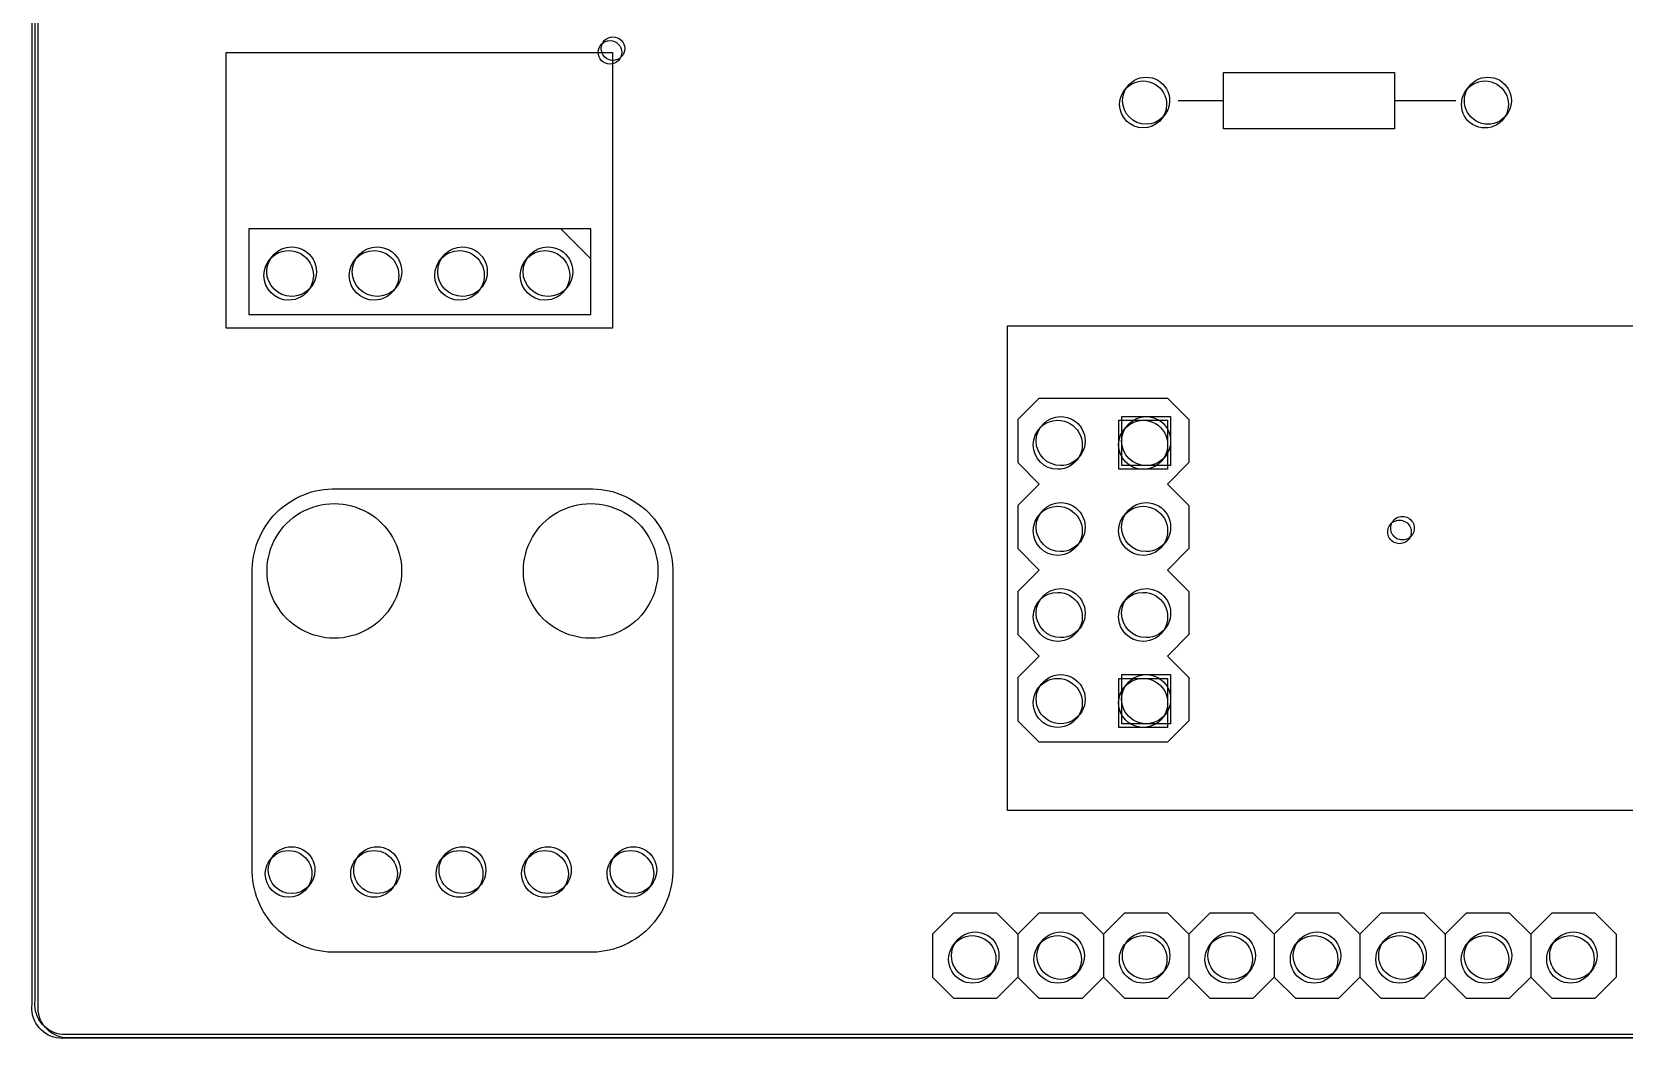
# Model space of a CAD drawing. Extents: x 0 to 288, y 0 to 151.
# Drawn here: x 0.2 to 134.4, y 0.1 to 85 of the extents above; entities that cross this region are included whole.
import ezdxf

# ---------------------------------------------------------------- set-up
doc = ezdxf.new("R2010")
doc.units = 0
doc.layers.add('Layer_1', color=7, linetype='CONTINUOUS')

msp = doc.modelspace()

# ---------------------------------------------------------------- linework, layer by layer
at = {"layer": 'Layer_1', "color": 7}
for points in [[(0.267312, 3.092566), (0.267312, 148.068403)], [(0.517231, 3.407864), (0.517231, 148.3837)], [(0.517231, 3.407864), (0.517231, 148.3837)], [(0.517231, 3.407864), (0.517231, 148.3837)], [(0.783231, 3.130544), (0.783231, 148.106381)], [(100.644119, 79.218478), (96.828124, 79.218478)], [(120.228096, 79.218478), (115.044102, 79.218478)], [(44.808181, 68.41849), (47.328178, 65.898493)], [(85.127736, 54.179469), (83.327738, 52.367979)], [(85.127736, 54.179469), (95.927724, 54.179469), (97.727722, 52.367979), (97.727722, 48.745013), (95.927724, 46.933525), (97.727722, 45.122047), (97.727722, 41.499121), (95.927724, 39.687623), (97.727722, 37.876124), (97.727722, 34.253129), (95.927724, 32.441631)], [(83.327738, 52.367979), (83.327738, 48.745013)], [(83.327738, 48.745013), (85.127736, 46.933525), (83.327738, 45.122047)], [(83.327738, 45.122047), (83.327738, 41.499121)], [(83.327738, 41.499121), (85.127736, 39.687623), (83.327738, 37.876124)], [(83.327738, 37.876124), (83.327738, 34.253129)], [(83.327738, 34.253129), (85.127736, 32.441631)], [(85.127736, 32.441631), (83.327738, 30.630134)], [(95.927724, 32.441631), (97.727722, 30.630134)], [(83.327738, 30.630134), (83.327738, 27.007238)], [(97.727722, 30.630134), (97.727722, 27.007238), (95.927724, 25.195739), (85.127736, 25.195739)], [(83.327738, 27.007238), (85.127736, 25.195739)], [(77.929147, 10.818545), (76.129146, 9.018537)], [(77.929147, 10.818545), (81.530141, 10.818545), (83.330135, 9.018537), (83.330135, 5.419541), (81.530141, 3.618534)], [(83.330135, 9.018537), (85.129136, 10.818545), (88.729131, 10.818545), (90.530131, 9.018537), (90.530131, 5.419541), (88.729131, 3.618534), (85.129136, 3.618534), (83.330135, 5.419541)], [(90.530131, 9.018537), (92.330125, 10.818545), (95.929127, 10.818545), (97.729121, 9.018537), (97.729121, 5.419541), (95.929127, 3.618534), (92.330125, 3.618534), (90.530131, 5.419541)], [(99.530121, 10.818545), (97.729121, 9.018537)], [(99.530121, 10.818545), (103.129116, 10.818545), (104.929114, 9.018537), (104.929114, 5.419541), (103.129116, 3.618534)], [(104.929114, 9.018537), (106.729112, 10.818545), (110.330107, 10.818545), (112.129105, 9.018537), (112.129105, 5.419541), (110.330107, 3.618534), (106.729112, 3.618534), (104.929114, 5.419541)], [(112.129105, 9.018537), (113.929103, 10.818545), (117.530099, 10.818545), (119.330097, 9.018537), (119.330097, 5.419541), (117.530099, 3.618534), (113.929103, 3.618534), (112.129105, 5.419541)], [(121.129095, 10.818545), (119.330097, 9.018537)], [(121.129095, 10.818545), (124.729091, 10.818545), (126.530089, 9.018537), (126.530089, 5.419541), (124.729091, 3.618534)], [(128.330087, 10.818545), (126.530089, 9.018537)], [(128.330087, 10.818545), (131.929083, 10.818545), (133.729091, 9.018537), (133.729091, 5.419541), (131.929083, 3.618534)], [(76.129146, 9.018537), (76.129146, 5.419541)], [(47.155379, 7.506859), (25.901003, 7.506859)], [(76.129146, 5.419541), (77.929147, 3.618534)], [(97.729121, 5.419541), (99.530121, 3.618534)], [(119.330097, 5.419541), (121.129095, 3.618534)], [(126.530089, 5.419541), (128.330087, 3.618534)], [(81.530141, 3.618534), (77.929147, 3.618534)], [(103.129116, 3.618534), (99.530121, 3.618534)], [(124.729091, 3.618534), (121.129095, 3.618534)], [(131.929083, 3.618534), (128.330087, 3.618534)], [(277.709999, 0.267569), (3.097308, 0.267569)], [(277.959918, 0.582867), (3.347228, 0.582867)], [(277.959918, 0.582867), (3.347228, 0.582867)], [(277.959918, 0.582867), (3.347228, 0.582867)], [(278.226918, 0.305547), (3.613228, 0.305547)]]:
    msp.add_lwpolyline(points, dxfattribs=at)
for points in [[(49.162556, 83.268377), (49.162556, 60.057902), (16.604293, 60.057902), (16.604293, 83.268377)], [(49.9461, 83.289856)], [(115.044102, 76.842481), (100.644119, 76.842481), (100.644119, 81.594476), (115.044102, 81.594476)], [(91.898208, 78.903181)], [(120.698176, 78.903181)], [(47.328178, 68.41849), (18.528211, 68.41849), (18.528211, 61.218498), (47.328178, 61.218498)], [(21.878288, 62.415199)], [(29.078278, 62.415199)], [(36.278271, 62.415199)], [(43.478263, 62.415199)], [(152.977159, 60.263055), (152.977159, 19.44), (82.455037, 19.44), (82.455037, 60.263055)], [(95.929804, 52.306291), (95.929804, 48.176105), (91.825808, 48.176105), (91.825808, 52.306291)], [(95.929804, 52.306291), (95.929804, 48.176105), (91.825808, 48.176105), (91.825808, 52.306291)], [(86.677814, 48.176105)], [(86.677814, 48.176105)], [(93.877806, 48.176105)], [(93.877806, 48.176105)], [(116.469635, 42.903191)], [(86.677814, 40.930123)], [(86.677814, 40.930123)], [(93.877806, 40.930123)], [(93.877806, 40.930123)], [(31.397486, 39.618823)], [(52.997461, 39.618823)], [(86.677814, 33.684233)], [(86.677814, 33.684233)], [(93.877806, 33.684233)], [(93.877806, 33.684233)], [(95.929804, 30.568435), (95.929804, 26.43825), (91.825808, 26.43825), (91.825808, 30.568435)], [(86.677814, 26.43824)], [(86.677814, 26.43824)], [(93.877806, 26.43824)], [(93.877806, 26.43824)], [(23.846945, 14.103552)], [(31.046937, 14.103552)], [(38.246929, 14.103552)], [(45.446922, 14.103552)], [(52.646915, 14.103552)], [(81.479219, 6.903242)], [(88.679215, 6.903242)], [(95.879204, 6.903242)], [(103.080196, 6.903242)], [(110.280188, 6.903242)], [(117.479179, 6.903242)], [(124.679171, 6.903242)], [(131.879163, 6.903242)]]:
    msp.add_lwpolyline(points, close=True, dxfattribs=at)
at = {"layer": 'Layer_1', "color": 1}
for points in [[(50.196019, 83.605153)], [(92.148128, 79.218478)], [(120.948095, 79.218478)], [(22.128208, 62.730497)], [(29.328198, 62.730497)], [(36.528191, 62.730497)], [(43.728183, 62.730497)], [(96.179723, 52.621588), (96.179723, 48.491403), (92.075728, 48.491403), (92.075728, 52.621588)], [(96.179723, 52.621588), (96.179723, 48.491403), (92.075728, 48.491403), (92.075728, 52.621588)], [(86.927734, 48.491403)], [(86.927734, 48.491403)], [(94.127726, 48.491403)], [(94.127726, 48.491403)], [(116.719554, 43.218489)], [(86.927734, 41.245421)], [(86.927734, 41.245421)], [(94.127726, 41.245421)], [(94.127726, 41.245421)], [(86.927734, 33.99953)], [(86.927734, 33.99953)], [(94.127726, 33.99953)], [(94.127726, 33.99953)], [(96.179723, 30.883733), (96.179723, 26.753548), (92.075728, 26.753548), (92.075728, 30.883733)], [(86.927734, 26.753537)], [(86.927734, 26.753537)], [(94.127726, 26.753537)], [(94.127726, 26.753537)], [(24.096865, 14.418849)], [(31.296857, 14.418849)], [(38.496848, 14.418849)], [(45.696841, 14.418849)], [(52.896834, 14.418849)], [(81.729139, 7.218539)], [(88.929135, 7.218539)], [(96.129123, 7.218539)], [(103.330115, 7.218539)], [(110.530107, 7.218539)], [(117.729099, 7.218539)], [(124.929091, 7.218539)], [(132.129083, 7.218539)]]:
    msp.add_lwpolyline(points, close=True, dxfattribs=at)
for points in [[(48.211773, 83.605153), (48.211773, 84.153088), (48.655962, 84.597276), (49.203896, 84.597276)], [(49.203896, 84.597276), (49.751831, 84.597276), (50.196019, 84.153088), (50.196019, 83.605153)], [(49.203896, 82.613031), (48.655962, 82.613031), (48.211773, 83.057219), (48.211773, 83.605153)], [(50.196019, 83.605153), (50.196019, 83.057219), (49.751831, 82.613031), (49.203896, 82.613031)], [(92.148128, 79.218478), (92.148128, 79.925863), (92.525513, 80.579514), (93.138127, 80.933207)], [(93.138127, 80.933207), (93.75074, 81.286899), (94.505511, 81.286899), (95.118125, 80.933207)], [(95.118125, 80.933207), (95.730738, 80.579514), (96.108123, 79.925863), (96.108123, 79.218478)], [(120.948095, 79.218478), (120.948095, 79.925863), (121.325481, 80.579514), (121.938094, 80.933207)], [(121.938094, 80.933207), (122.550708, 81.286899), (123.305479, 81.286899), (123.918092, 80.933207)], [(123.918092, 80.933207), (124.530706, 80.579514), (124.908091, 79.925863), (124.908091, 79.218478)], [(94.128126, 77.238481), (93.034603, 77.238481), (92.148128, 78.124956), (92.148128, 79.218478)], [(96.108123, 79.218478), (96.108123, 78.124956), (95.221648, 77.238481), (94.128126, 77.238481)], [(121.938094, 77.50375), (121.325481, 77.857442), (120.948095, 78.511093), (120.948095, 79.218478)], [(124.908091, 79.218478), (124.908091, 78.511093), (124.530706, 77.857442), (123.918092, 77.50375)], [(123.918092, 77.50375), (123.305479, 77.150057), (122.550708, 77.150057), (121.938094, 77.50375)], [(20.04021, 64.818495), (20.04021, 65.971664), (20.975039, 66.906492), (22.128208, 66.906492)], [(22.128208, 66.906492), (22.874178, 66.906492), (23.563482, 66.508522), (23.936467, 65.862493)], [(23.936467, 65.862493), (24.309452, 65.216465), (24.309452, 64.420524), (23.936467, 63.774496)], [(27.2402, 64.818495), (27.2402, 65.971664), (28.175028, 66.906492), (29.328198, 66.906492)], [(29.328198, 66.906492), (30.074168, 66.906492), (30.763472, 66.508522), (31.136457, 65.862493)], [(31.136457, 65.862493), (31.509442, 65.216465), (31.509442, 64.420524), (31.136457, 63.774496)], [(34.440193, 64.818495), (34.440193, 65.971664), (35.375021, 66.906492), (36.528191, 66.906492)], [(36.528191, 66.906492), (37.27416, 66.906492), (37.963465, 66.508522), (38.33645, 65.862493)], [(38.33645, 65.862493), (38.709435, 65.216465), (38.709435, 64.420524), (38.33645, 63.774496)], [(41.640185, 64.818495), (41.640185, 65.971664), (42.575013, 66.906492), (43.728183, 66.906492)], [(43.728183, 66.906492), (44.474152, 66.906492), (45.163457, 66.508522), (45.536442, 65.862493)], [(45.536442, 65.862493), (45.909427, 65.216465), (45.909427, 64.420524), (45.536442, 63.774496)], [(22.128208, 62.730497), (20.975039, 62.730497), (20.04021, 63.665325), (20.04021, 64.818495)], [(29.328198, 62.730497), (28.175029, 62.730497), (27.2402, 63.665325), (27.2402, 64.818495)], [(36.528191, 62.730497), (35.375021, 62.730497), (34.440193, 63.665325), (34.440193, 64.818495)], [(43.728183, 62.730497), (42.575013, 62.730497), (41.640185, 63.665325), (41.640185, 64.818495)], [(23.936467, 63.774496), (23.563482, 63.128467), (22.874178, 62.730497), (22.128208, 62.730497)], [(31.136457, 63.774496), (30.763472, 63.128467), (30.074168, 62.730497), (29.328198, 62.730497)], [(38.33645, 63.774496), (37.963465, 63.128467), (37.27416, 62.730497), (36.528191, 62.730497)], [(45.536442, 63.774496), (45.163457, 63.128467), (44.474152, 62.730497), (43.728183, 62.730497)], [(84.862636, 50.5565), (84.862636, 51.697022), (85.787212, 52.621598), (86.927734, 52.621598)], [(84.862636, 50.5565), (84.862636, 51.697022), (85.787212, 52.621598), (86.927734, 52.621598)], [(86.927734, 52.621598), (87.665522, 52.621598), (88.347267, 52.227993), (88.716161, 51.589049)], [(86.927734, 52.621598), (87.665522, 52.621598), (88.347267, 52.227993), (88.716161, 51.589049)], [(92.062628, 50.5565), (92.062628, 51.697022), (92.987204, 52.621598), (94.127726, 52.621598)], [(92.062628, 50.5565), (92.062628, 51.697022), (92.987204, 52.621598), (94.127726, 52.621598)], [(94.127726, 52.621598), (94.865514, 52.621598), (95.547259, 52.227993), (95.916153, 51.589049)], [(94.127726, 52.621598), (94.865514, 52.621598), (95.547259, 52.227993), (95.916153, 51.589049)], [(88.716161, 51.589049), (89.085055, 50.950106), (89.085055, 50.162895), (88.716161, 49.523952)], [(88.716161, 51.589049), (89.085055, 50.950106), (89.085055, 50.162895), (88.716161, 49.523952)], [(95.916153, 51.589049), (96.285047, 50.950106), (96.285047, 50.162895), (95.916153, 49.523952)], [(95.916153, 51.589049), (96.285047, 50.950106), (96.285047, 50.162895), (95.916153, 49.523952)], [(86.927734, 48.491403), (85.787212, 48.491403), (84.862636, 49.415979), (84.862636, 50.5565)], [(86.927734, 48.491403), (85.787212, 48.491403), (84.862636, 49.415979), (84.862636, 50.5565)], [(94.127726, 48.491403), (92.987204, 48.491403), (92.062628, 49.415979), (92.062628, 50.5565)], [(94.127726, 48.491403), (92.987204, 48.491403), (92.062628, 49.415979), (92.062628, 50.5565)], [(88.716161, 49.523952), (88.347267, 48.885008), (87.665522, 48.491403), (86.927734, 48.491403)], [(88.716161, 49.523952), (88.347267, 48.885008), (87.665522, 48.491403), (86.927734, 48.491403)], [(95.916153, 49.523952), (95.547259, 48.885008), (94.865514, 48.491403), (94.127726, 48.491403)], [(95.916153, 49.523952), (95.547259, 48.885008), (94.865514, 48.491403), (94.127726, 48.491403)], [(84.862636, 43.310519), (84.862636, 44.451041), (85.787212, 45.375616), (86.927734, 45.375616)], [(84.862636, 43.310519), (84.862636, 44.451041), (85.787212, 45.375616), (86.927734, 45.375616)], [(86.927734, 45.375616), (87.665522, 45.375616), (88.347267, 44.982011), (88.716161, 44.343068)], [(86.927734, 45.375616), (87.665522, 45.375616), (88.347267, 44.982011), (88.716161, 44.343068)], [(88.716161, 44.343068), (89.085055, 43.704124), (89.085055, 42.916913), (88.716161, 42.27797)], [(88.716161, 44.343068), (89.085055, 43.704124), (89.085055, 42.916913), (88.716161, 42.27797)], [(92.062628, 43.310519), (92.062628, 44.451041), (92.987204, 45.375616), (94.127726, 45.375616)], [(92.062628, 43.310519), (92.062628, 44.451041), (92.987204, 45.375616), (94.127726, 45.375616)], [(94.127726, 45.375616), (94.865514, 45.375616), (95.547259, 44.982011), (95.916153, 44.343068)], [(94.127726, 45.375616), (94.865514, 45.375616), (95.547259, 44.982011), (95.916153, 44.343068)], [(95.916153, 44.343068), (96.285047, 43.704124), (96.285047, 42.916913), (95.916153, 42.27797)], [(95.916153, 44.343068), (96.285047, 43.704124), (96.285047, 42.916913), (95.916153, 42.27797)], [(86.927734, 41.245421), (85.787212, 41.245421), (84.862636, 42.169997), (84.862636, 43.310519)], [(86.927734, 41.245421), (85.787212, 41.245421), (84.862636, 42.169997), (84.862636, 43.310519)], [(94.127726, 41.245421), (92.987204, 41.245421), (92.062628, 42.169997), (92.062628, 43.310519)], [(94.127726, 41.245421), (92.987204, 41.245421), (92.062628, 42.169997), (92.062628, 43.310519)], [(114.735308, 43.218489), (114.735308, 43.57294), (114.924406, 43.900467), (115.23137, 44.077693)], [(115.23137, 42.359285), (114.924406, 42.536511), (114.735308, 42.864038), (114.735308, 43.218489)], [(115.23137, 44.077693), (115.538334, 44.254918), (115.916529, 44.254918), (116.223493, 44.077693)], [(116.223493, 44.077693), (116.530457, 43.900467), (116.719554, 43.57294), (116.719554, 43.218489)], [(116.719554, 43.218489), (116.719554, 42.864038), (116.530457, 42.536511), (116.223493, 42.359285)], [(88.716161, 42.27797), (88.347267, 41.639026), (87.665522, 41.245421), (86.927734, 41.245421)], [(88.716161, 42.27797), (88.347267, 41.639026), (87.665522, 41.245421), (86.927734, 41.245421)], [(95.916153, 42.27797), (95.547259, 41.639026), (94.865514, 41.245421), (94.127726, 41.245421)], [(95.916153, 42.27797), (95.547259, 41.639026), (94.865514, 41.245421), (94.127726, 41.245421)], [(116.223493, 42.359285), (115.916529, 42.18206), (115.538334, 42.18206), (115.23137, 42.359285)], [(84.862636, 36.064628), (84.862636, 37.20515), (85.787212, 38.129726), (86.927734, 38.129726)], [(84.862636, 36.064628), (84.862636, 37.20515), (85.787212, 38.129726), (86.927734, 38.129726)], [(86.927734, 38.129726), (87.665522, 38.129726), (88.347267, 37.73612), (88.716161, 37.097177)], [(86.927734, 38.129726), (87.665522, 38.129726), (88.347267, 37.73612), (88.716161, 37.097177)], [(92.062628, 36.064628), (92.062628, 37.20515), (92.987204, 38.129726), (94.127726, 38.129726)], [(92.062628, 36.064628), (92.062628, 37.20515), (92.987204, 38.129726), (94.127726, 38.129726)], [(94.127726, 38.129726), (94.865514, 38.129726), (95.547259, 37.73612), (95.916153, 37.097177)], [(94.127726, 38.129726), (94.865514, 38.129726), (95.547259, 37.73612), (95.916153, 37.097177)], [(88.716161, 37.097177), (89.085055, 36.458233), (89.085055, 35.671023), (88.716161, 35.032079)], [(88.716161, 37.097177), (89.085055, 36.458233), (89.085055, 35.671023), (88.716161, 35.032079)], [(95.916153, 37.097177), (96.285047, 36.458233), (96.285047, 35.671023), (95.916153, 35.032079)], [(95.916153, 37.097177), (96.285047, 36.458233), (96.285047, 35.671023), (95.916153, 35.032079)], [(86.927734, 33.99953), (85.787212, 33.99953), (84.862636, 34.924106), (84.862636, 36.064628)], [(86.927734, 33.99953), (85.787212, 33.99953), (84.862636, 34.924106), (84.862636, 36.064628)], [(88.716161, 35.032079), (88.347267, 34.393136), (87.665522, 33.99953), (86.927734, 33.99953)], [(88.716161, 35.032079), (88.347267, 34.393136), (87.665522, 33.99953), (86.927734, 33.99953)], [(94.127726, 33.99953), (92.987204, 33.99953), (92.062628, 34.924106), (92.062628, 36.064628)], [(94.127726, 33.99953), (92.987204, 33.99953), (92.062628, 34.924106), (92.062628, 36.064628)], [(95.916153, 35.032079), (95.547259, 34.393136), (94.865514, 33.99953), (94.127726, 33.99953)], [(95.916153, 35.032079), (95.547259, 34.393136), (94.865514, 33.99953), (94.127726, 33.99953)], [(85.139307, 29.851184), (85.508201, 30.490127), (86.189946, 30.883733), (86.927734, 30.883733)], [(85.139307, 29.851184), (85.508201, 30.490127), (86.189946, 30.883733), (86.927734, 30.883733)], [(86.927734, 30.883733), (87.665522, 30.883733), (88.347267, 30.490127), (88.716161, 29.851184)], [(86.927734, 30.883733), (87.665522, 30.883733), (88.347267, 30.490127), (88.716161, 29.851184)], [(92.339299, 29.851184), (92.708193, 30.490127), (93.389937, 30.883733), (94.127726, 30.883733)], [(92.339299, 29.851184), (92.708193, 30.490127), (93.389937, 30.883733), (94.127726, 30.883733)], [(94.127726, 30.883733), (94.865514, 30.883733), (95.547259, 30.490127), (95.916153, 29.851184)], [(94.127726, 30.883733), (94.865514, 30.883733), (95.547259, 30.490127), (95.916153, 29.851184)], [(85.139307, 27.786086), (84.770413, 28.42503), (84.770413, 29.212241), (85.139307, 29.851184)], [(85.139307, 27.786086), (84.770413, 28.42503), (84.770413, 29.212241), (85.139307, 29.851184)], [(88.716161, 29.851184), (89.085055, 29.212241), (89.085055, 28.42503), (88.716161, 27.786086)], [(88.716161, 29.851184), (89.085055, 29.212241), (89.085055, 28.42503), (88.716161, 27.786086)], [(92.339299, 27.786086), (91.970405, 28.42503), (91.970405, 29.212241), (92.339299, 29.851184)], [(92.339299, 27.786086), (91.970405, 28.42503), (91.970405, 29.212241), (92.339299, 29.851184)], [(95.916153, 29.851184), (96.285047, 29.212241), (96.285047, 28.42503), (95.916153, 27.786086)], [(95.916153, 29.851184), (96.285047, 29.212241), (96.285047, 28.42503), (95.916153, 27.786086)], [(86.927734, 26.753537), (86.189946, 26.753537), (85.508201, 27.147143), (85.139307, 27.786086)], [(86.927734, 26.753537), (86.189946, 26.753537), (85.508201, 27.147143), (85.139307, 27.786086)], [(88.716161, 27.786086), (88.347267, 27.147143), (87.665522, 26.753537), (86.927734, 26.753537)], [(88.716161, 27.786086), (88.347267, 27.147143), (87.665522, 26.753537), (86.927734, 26.753537)], [(94.127726, 26.753537), (93.389937, 26.753537), (92.708193, 27.147143), (92.339299, 27.786086)], [(94.127726, 26.753537), (93.389937, 26.753537), (92.708193, 27.147143), (92.339299, 27.786086)], [(95.916153, 27.786086), (95.547259, 27.147143), (94.865514, 26.753537), (94.127726, 26.753537)], [(95.916153, 27.786086), (95.547259, 27.147143), (94.865514, 26.753537), (94.127726, 26.753537)], [(20.159549, 14.418849), (20.159549, 15.122183), (20.534773, 15.77209), (21.143878, 16.123757)], [(21.143878, 16.123757), (21.752983, 16.475424), (22.503431, 16.475424), (23.112536, 16.123757)], [(23.112536, 16.123757), (23.721641, 15.77209), (24.096865, 15.122183), (24.096865, 14.418849)], [(27.359541, 14.418849), (27.359541, 15.122183), (27.734765, 15.77209), (28.34387, 16.123757)], [(28.34387, 16.123757), (28.952975, 16.475424), (29.703423, 16.475424), (30.312528, 16.123757)], [(30.312528, 16.123757), (30.921633, 15.77209), (31.296857, 15.122183), (31.296857, 14.418849)], [(34.559533, 14.418849), (34.559533, 15.122183), (34.934757, 15.77209), (35.543862, 16.123757)], [(35.543862, 16.123757), (36.152967, 16.475424), (36.903415, 16.475424), (37.51252, 16.123757)], [(37.51252, 16.123757), (38.121624, 15.77209), (38.496848, 15.122183), (38.496848, 14.418849)], [(41.759526, 14.418849), (41.759526, 15.122183), (42.13475, 15.77209), (42.743855, 16.123757)], [(42.743855, 16.123757), (43.35296, 16.475424), (44.103408, 16.475424), (44.712512, 16.123757)], [(44.712512, 16.123757), (45.321617, 15.77209), (45.696841, 15.122183), (45.696841, 14.418849)], [(48.959519, 14.418849), (48.959519, 15.122183), (49.334743, 15.77209), (49.943848, 16.123757)], [(49.943848, 16.123757), (50.552952, 16.475424), (51.3034, 16.475424), (51.912505, 16.123757)], [(51.912505, 16.123757), (52.52161, 15.77209), (52.896834, 15.122183), (52.896834, 14.418849)], [(22.128207, 12.450192), (21.040947, 12.450192), (20.159549, 13.33159), (20.159549, 14.418849)], [(24.096865, 14.418849), (24.096865, 13.33159), (23.215466, 12.450192), (22.128207, 12.450192)], [(28.34387, 12.713942), (27.734765, 13.065609), (27.359541, 13.715516), (27.359541, 14.418849)], [(31.296857, 14.418849), (31.296857, 13.715516), (30.921633, 13.065609), (30.312528, 12.713942)], [(35.543862, 12.713942), (34.934757, 13.065609), (34.559533, 13.715516), (34.559533, 14.418849)], [(38.496848, 14.418849), (38.496848, 13.715516), (38.121624, 13.065609), (37.51252, 12.713942)], [(42.743855, 12.713942), (42.13475, 13.065609), (41.759526, 13.715516), (41.759526, 14.418849)], [(45.696841, 14.418849), (45.696841, 13.715516), (45.321617, 13.065609), (44.712512, 12.713942)], [(50.928176, 12.450192), (49.840917, 12.450192), (48.959519, 13.33159), (48.959519, 14.418849)], [(52.896834, 14.418849), (52.896834, 13.33159), (52.015436, 12.450192), (50.928176, 12.450192)], [(30.312528, 12.713942), (29.703423, 12.362275), (28.952975, 12.362275), (28.34387, 12.713942)], [(37.51252, 12.713942), (36.903415, 12.362275), (36.152967, 12.362275), (35.543862, 12.713942)], [(44.712512, 12.713942), (44.103408, 12.362275), (43.35296, 12.362275), (42.743855, 12.713942)], [(77.729143, 7.218539), (77.729143, 7.93307), (78.110341, 8.593323), (78.729142, 8.950588)], [(78.729142, 8.950588), (79.347944, 9.307854), (80.110338, 9.307854), (80.72914, 8.950588)], [(80.72914, 8.950588), (81.347941, 8.593323), (81.729139, 7.93307), (81.729139, 7.218539)], [(84.929139, 7.218539), (84.929139, 7.93307), (85.310337, 8.593323), (85.929138, 8.950588)], [(85.929138, 8.950588), (86.547939, 9.307854), (87.310334, 9.307854), (87.929136, 8.950588)], [(87.929136, 8.950588), (88.547937, 8.593323), (88.929135, 7.93307), (88.929135, 7.218539)], [(92.129128, 7.218539), (92.129128, 7.93307), (92.510325, 8.593323), (93.129127, 8.950588)], [(93.129127, 8.950588), (93.747928, 9.307854), (94.510323, 9.307854), (95.129125, 8.950588)], [(95.129125, 8.950588), (95.747926, 8.593323), (96.129123, 7.93307), (96.129123, 7.218539)], [(99.33012, 7.218539), (99.33012, 7.93307), (99.711317, 8.593323), (100.330119, 8.950588)], [(100.330119, 8.950588), (100.94892, 9.307854), (101.711315, 9.307854), (102.330116, 8.950588)], [(102.330116, 8.950588), (102.948918, 8.593323), (103.330115, 7.93307), (103.330115, 7.218539)], [(106.530112, 7.218539), (106.530112, 7.93307), (106.911309, 8.593323), (107.530111, 8.950588)], [(107.530111, 8.950588), (108.148912, 9.307854), (108.911307, 9.307854), (109.530108, 8.950588)], [(109.530108, 8.950588), (110.14891, 8.593323), (110.530107, 7.93307), (110.530107, 7.218539)], [(113.729104, 7.218539), (113.729104, 7.93307), (114.110301, 8.593323), (114.729102, 8.950588)], [(114.729102, 8.950588), (115.347904, 9.307854), (116.110299, 9.307854), (116.7291, 8.950588)], [(116.7291, 8.950588), (117.347902, 8.593323), (117.729099, 7.93307), (117.729099, 7.218539)], [(120.929096, 7.218539), (120.929096, 7.93307), (121.310293, 8.593323), (121.929094, 8.950588)], [(121.929094, 8.950588), (122.547896, 9.307854), (123.310291, 9.307854), (123.929092, 8.950588)], [(123.929092, 8.950588), (124.547894, 8.593323), (124.929091, 7.93307), (124.929091, 7.218539)], [(128.129087, 7.218539), (128.129087, 7.93307), (128.510285, 8.593323), (129.129086, 8.950588)], [(129.129086, 8.950588), (129.747888, 9.307854), (130.510283, 9.307854), (131.129084, 8.950588)], [(131.129084, 8.950588), (131.747885, 8.593323), (132.129083, 7.93307), (132.129083, 7.218539)], [(78.729142, 5.486491), (78.110341, 5.843756), (77.729143, 6.504009), (77.729143, 7.218539)], [(81.729139, 7.218539), (81.729139, 6.504009), (81.347941, 5.843756), (80.72914, 5.486491)], [(85.929138, 5.486491), (85.310337, 5.843756), (84.929139, 6.504009), (84.929139, 7.218539)], [(88.929135, 7.218539), (88.929135, 6.504009), (88.547937, 5.843756), (87.929136, 5.486491)], [(93.129127, 5.486491), (92.510325, 5.843756), (92.129128, 6.504009), (92.129128, 7.218539)], [(96.129123, 7.218539), (96.129123, 6.504009), (95.747926, 5.843756), (95.129125, 5.486491)], [(100.330119, 5.486491), (99.711317, 5.843756), (99.33012, 6.504009), (99.33012, 7.218539)], [(103.330115, 7.218539), (103.330115, 6.504009), (102.948918, 5.843756), (102.330116, 5.486491)], [(107.530111, 5.486491), (106.911309, 5.843756), (106.530112, 6.504009), (106.530112, 7.218539)], [(110.530107, 7.218539), (110.530107, 6.504009), (110.14891, 5.843756), (109.530108, 5.486491)], [(114.729102, 5.486491), (114.110301, 5.843756), (113.729104, 6.504009), (113.729104, 7.218539)], [(117.729099, 7.218539), (117.729099, 6.504009), (117.347902, 5.843756), (116.7291, 5.486491)], [(121.929094, 5.486491), (121.310293, 5.843756), (120.929096, 6.504009), (120.929096, 7.218539)], [(124.929091, 7.218539), (124.929091, 6.504009), (124.547894, 5.843756), (123.929092, 5.486491)], [(129.129086, 5.486491), (128.510285, 5.843756), (128.129087, 6.504009), (128.129087, 7.218539)], [(132.129083, 7.218539), (132.129083, 6.504009), (131.747885, 5.843756), (131.129084, 5.486491)], [(80.72914, 5.486491), (80.110338, 5.129225), (79.347944, 5.129225), (78.729142, 5.486491)], [(87.929136, 5.486491), (87.310334, 5.129225), (86.547939, 5.129225), (85.929138, 5.486491)], [(95.129125, 5.486491), (94.510323, 5.129225), (93.747928, 5.129225), (93.129127, 5.486491)], [(102.330116, 5.486491), (101.711315, 5.129225), (100.94892, 5.129225), (100.330119, 5.486491)], [(109.530108, 5.486491), (108.911307, 5.129225), (108.148912, 5.129225), (107.530111, 5.486491)], [(116.7291, 5.486491), (116.110299, 5.129225), (115.347904, 5.129225), (114.729102, 5.486491)], [(123.929092, 5.486491), (123.310291, 5.129225), (122.547896, 5.129225), (121.929094, 5.486491)], [(131.129084, 5.486491), (130.510283, 5.129225), (129.747888, 5.129225), (129.129086, 5.486491)]]:
    msp.add_open_spline(points, degree=3, dxfattribs=at)
at = {"layer": 'Layer_1', "color": 7}
for points in [[(47.961854, 83.289856), (47.961854, 83.83779), (48.406042, 84.281979), (48.953977, 84.281979)], [(48.953977, 82.297733), (48.406042, 82.297733), (47.961854, 82.741921), (47.961854, 83.289856)], [(48.953977, 84.281979), (49.501911, 84.281979), (49.9461, 83.83779), (49.9461, 83.289856)], [(49.9461, 83.289856), (49.9461, 82.741921), (49.501911, 82.297733), (48.953977, 82.297733)], [(91.898208, 78.903181), (91.898208, 79.610566), (92.275594, 80.264216), (92.888207, 80.617909)], [(92.888207, 80.617909), (93.500821, 80.971602), (94.255592, 80.971602), (94.868205, 80.617909)], [(94.868205, 80.617909), (95.480818, 80.264216), (95.858204, 79.610566), (95.858204, 78.903181)], [(120.698176, 78.903181), (120.698176, 79.610566), (121.075561, 80.264216), (121.688175, 80.617909)], [(121.688175, 80.617909), (122.300788, 80.971602), (123.055559, 80.971602), (123.668172, 80.617909)], [(123.668172, 80.617909), (124.280786, 80.264216), (124.658171, 79.610566), (124.658171, 78.903181)], [(93.878206, 76.923183), (92.784684, 76.923183), (91.898208, 77.809658), (91.898208, 78.903181)], [(95.858204, 78.903181), (95.858204, 77.809658), (94.971729, 76.923183), (93.878206, 76.923183)], [(121.688175, 77.188452), (121.075561, 77.542145), (120.698176, 78.195796), (120.698176, 78.903181)], [(124.658171, 78.903181), (124.658171, 78.195796), (124.280786, 77.542145), (123.668172, 77.188452)], [(123.668172, 77.188452), (123.055559, 76.83476), (122.300788, 76.83476), (121.688175, 77.188452)], [(19.790291, 64.503197), (19.790291, 65.656366), (20.725119, 66.591195), (21.878288, 66.591195)], [(21.878288, 66.591195), (22.624258, 66.591195), (23.313562, 66.193225), (23.686547, 65.547196)], [(26.99028, 64.503197), (26.99028, 65.656366), (27.925109, 66.591195), (29.078278, 66.591195)], [(29.078278, 66.591195), (29.824248, 66.591195), (30.513552, 66.193225), (30.886537, 65.547196)], [(34.190273, 64.503197), (34.190273, 65.656366), (35.125102, 66.591195), (36.278271, 66.591195)], [(36.278271, 66.591195), (37.024241, 66.591195), (37.713545, 66.193225), (38.08653, 65.547196)], [(41.390265, 64.503197), (41.390265, 65.656366), (42.325094, 66.591195), (43.478263, 66.591195)], [(43.478263, 66.591195), (44.224233, 66.591195), (44.913537, 66.193225), (45.286522, 65.547196)], [(21.878288, 62.415199), (20.725119, 62.415199), (19.790291, 63.350028), (19.790291, 64.503197)], [(23.686547, 65.547196), (24.059532, 64.901167), (24.059532, 64.105227), (23.686547, 63.459198)], [(29.078278, 62.415199), (27.925109, 62.415199), (26.99028, 63.350028), (26.99028, 64.503197)], [(30.886537, 65.547196), (31.259522, 64.901167), (31.259522, 64.105227), (30.886537, 63.459198)], [(36.278271, 62.415199), (35.125102, 62.415199), (34.190273, 63.350028), (34.190273, 64.503197)], [(38.08653, 65.547196), (38.459515, 64.901167), (38.459515, 64.105227), (38.08653, 63.459198)], [(43.478263, 62.415199), (42.325094, 62.415199), (41.390265, 63.350028), (41.390265, 64.503197)], [(45.286522, 65.547196), (45.659507, 64.901167), (45.659507, 64.105227), (45.286522, 63.459198)], [(23.686547, 63.459198), (23.313562, 62.813169), (22.624258, 62.415199), (21.878288, 62.415199)], [(30.886537, 63.459198), (30.513552, 62.813169), (29.824248, 62.415199), (29.078278, 62.415199)], [(38.08653, 63.459198), (37.713545, 62.813169), (37.024241, 62.415199), (36.278271, 62.415199)], [(45.286522, 63.459198), (44.913537, 62.813169), (44.224233, 62.415199), (43.478263, 62.415199)], [(84.612717, 50.241203), (84.612717, 51.381725), (85.537292, 52.306301), (86.677814, 52.306301)], [(84.612717, 50.241203), (84.612717, 51.381725), (85.537292, 52.306301), (86.677814, 52.306301)], [(86.677814, 52.306301), (87.415603, 52.306301), (88.097347, 51.912695), (88.466241, 51.273752)], [(86.677814, 52.306301), (87.415603, 52.306301), (88.097347, 51.912695), (88.466241, 51.273752)], [(88.466241, 51.273752), (88.835135, 50.634808), (88.835135, 49.847597), (88.466241, 49.208654)], [(88.466241, 51.273752), (88.835135, 50.634808), (88.835135, 49.847597), (88.466241, 49.208654)], [(91.812708, 50.241203), (91.812708, 51.381725), (92.737284, 52.306301), (93.877806, 52.306301)], [(91.812708, 50.241203), (91.812708, 51.381725), (92.737284, 52.306301), (93.877806, 52.306301)], [(93.877806, 52.306301), (94.615594, 52.306301), (95.297339, 51.912695), (95.666233, 51.273752)], [(93.877806, 52.306301), (94.615594, 52.306301), (95.297339, 51.912695), (95.666233, 51.273752)], [(95.666233, 51.273752), (96.035127, 50.634808), (96.035127, 49.847597), (95.666233, 49.208654)], [(95.666233, 51.273752), (96.035127, 50.634808), (96.035127, 49.847597), (95.666233, 49.208654)], [(86.677814, 48.176105), (85.537292, 48.176105), (84.612717, 49.100681), (84.612717, 50.241203)], [(86.677814, 48.176105), (85.537292, 48.176105), (84.612717, 49.100681), (84.612717, 50.241203)], [(93.877806, 48.176105), (92.737284, 48.176105), (91.812708, 49.100681), (91.812708, 50.241203)], [(93.877806, 48.176105), (92.737284, 48.176105), (91.812708, 49.100681), (91.812708, 50.241203)], [(88.466241, 49.208654), (88.097347, 48.569711), (87.415603, 48.176105), (86.677814, 48.176105)], [(88.466241, 49.208654), (88.097347, 48.569711), (87.415603, 48.176105), (86.677814, 48.176105)], [(95.666233, 49.208654), (95.297339, 48.569711), (94.615594, 48.176105), (93.877806, 48.176105)], [(95.666233, 49.208654), (95.297339, 48.569711), (94.615594, 48.176105), (93.877806, 48.176105)], [(20.834601, 44.504963), (22.174123, 45.84646), (24.005845, 46.578892), (25.901003, 46.530815)], [(25.901003, 46.530815), (25.901003, 46.530815), (47.155379, 46.530815), (47.155379, 46.530815)], [(47.155379, 46.530815), (49.050537, 46.578892), (50.882258, 45.84646), (52.221781, 44.504963)], [(18.816211, 39.435583), (18.765343, 41.330668), (19.495078, 43.163466), (20.834601, 44.504963)], [(20.058919, 39.618823), (20.058919, 41.644263), (21.139478, 43.515847), (22.893561, 44.528567)], [(22.893561, 44.528567), (24.647643, 45.541287), (26.808762, 45.541287), (28.562845, 44.528567)], [(28.562845, 44.528567), (30.316927, 43.515847), (31.397486, 41.644263), (31.397486, 39.618823)], [(41.658894, 39.618823), (41.658894, 41.644263), (42.739453, 43.515847), (44.493536, 44.528567)], [(44.493536, 44.528567), (46.247618, 45.541287), (48.408737, 45.541287), (50.162819, 44.528567)], [(50.162819, 44.528567), (51.916902, 43.515847), (52.997461, 41.644263), (52.997461, 39.618823)], [(52.221781, 44.504963), (53.561304, 43.163466), (54.291038, 41.330668), (54.240171, 39.435583)], [(84.612717, 42.995221), (84.612717, 44.135743), (85.537292, 45.060319), (86.677814, 45.060319)], [(84.612717, 42.995221), (84.612717, 44.135743), (85.537292, 45.060319), (86.677814, 45.060319)], [(86.677814, 45.060319), (87.415603, 45.060319), (88.097347, 44.666713), (88.466241, 44.02777)], [(86.677814, 45.060319), (87.415603, 45.060319), (88.097347, 44.666713), (88.466241, 44.02777)], [(91.812708, 42.995221), (91.812708, 44.135743), (92.737284, 45.060319), (93.877806, 45.060319)], [(91.812708, 42.995221), (91.812708, 44.135743), (92.737284, 45.060319), (93.877806, 45.060319)], [(93.877806, 45.060319), (94.615594, 45.060319), (95.297339, 44.666713), (95.666233, 44.02777)], [(93.877806, 45.060319), (94.615594, 45.060319), (95.297339, 44.666713), (95.666233, 44.02777)], [(86.677814, 40.930123), (85.537292, 40.930124), (84.612717, 41.854699), (84.612717, 42.995221)], [(86.677814, 40.930123), (85.537292, 40.930124), (84.612717, 41.854699), (84.612717, 42.995221)], [(88.466241, 44.02777), (88.835135, 43.388827), (88.835135, 42.601616), (88.466241, 41.962672)], [(88.466241, 44.02777), (88.835135, 43.388827), (88.835135, 42.601616), (88.466241, 41.962672)], [(93.877806, 40.930123), (92.737284, 40.930124), (91.812708, 41.854699), (91.812708, 42.995221)], [(93.877806, 40.930123), (92.737284, 40.930124), (91.812708, 41.854699), (91.812708, 42.995221)], [(95.666233, 44.02777), (96.035127, 43.388827), (96.035127, 42.601616), (95.666233, 41.962672)], [(95.666233, 44.02777), (96.035127, 43.388827), (96.035127, 42.601616), (95.666233, 41.962672)], [(114.485389, 42.903191), (114.485389, 43.257643), (114.674486, 43.585169), (114.98145, 43.762395)], [(114.98145, 43.762395), (115.288414, 43.939621), (115.666609, 43.939621), (115.973573, 43.762395)], [(115.973573, 43.762395), (116.280537, 43.585169), (116.469635, 43.257643), (116.469635, 42.903191)], [(88.466241, 41.962672), (88.097347, 41.323729), (87.415603, 40.930123), (86.677814, 40.930123)], [(88.466241, 41.962672), (88.097347, 41.323729), (87.415603, 40.930123), (86.677814, 40.930123)], [(95.666233, 41.962672), (95.297339, 41.323729), (94.615594, 40.930123), (93.877806, 40.930123)], [(95.666233, 41.962672), (95.297339, 41.323729), (94.615594, 40.930123), (93.877806, 40.930123)], [(114.98145, 42.043988), (114.674486, 42.221213), (114.485389, 42.54874), (114.485389, 42.903191)], [(115.973573, 42.043988), (115.666609, 41.866762), (115.288414, 41.866762), (114.98145, 42.043988)], [(116.469635, 42.903191), (116.469635, 42.54874), (116.280537, 42.221213), (115.973573, 42.043988)], [(18.816211, 14.602051), (18.816211, 14.602051), (18.816211, 39.435583), (18.816211, 39.435583)], [(22.893561, 34.709079), (21.139478, 35.721799), (20.058919, 37.593383), (20.058919, 39.618823)], [(31.397486, 39.618823), (31.397486, 37.593383), (30.316927, 35.721799), (28.562845, 34.709079)], [(44.493536, 34.709079), (42.739453, 35.721799), (41.658894, 37.593383), (41.658894, 39.618823)], [(52.997461, 39.618823), (52.997461, 37.593383), (51.916902, 35.721799), (50.162819, 34.709079)], [(54.240171, 39.435583), (54.240171, 39.435583), (54.240171, 14.602051), (54.240171, 14.602051)], [(84.612717, 35.74933), (84.612717, 36.889852), (85.537292, 37.814428), (86.677814, 37.814428)], [(84.612717, 35.74933), (84.612717, 36.889852), (85.537292, 37.814428), (86.677814, 37.814428)], [(86.677814, 37.814428), (87.415603, 37.814428), (88.097347, 37.420823), (88.466241, 36.781879)], [(86.677814, 37.814428), (87.415603, 37.814428), (88.097347, 37.420823), (88.466241, 36.781879)], [(91.812708, 35.74933), (91.812708, 36.889852), (92.737284, 37.814428), (93.877806, 37.814428)], [(91.812708, 35.74933), (91.812708, 36.889852), (92.737284, 37.814428), (93.877806, 37.814428)], [(93.877806, 37.814428), (94.615594, 37.814428), (95.297339, 37.420823), (95.666233, 36.781879)], [(93.877806, 37.814428), (94.615594, 37.814428), (95.297339, 37.420823), (95.666233, 36.781879)], [(88.466241, 36.781879), (88.835135, 36.142936), (88.835135, 35.355725), (88.466241, 34.716781)], [(88.466241, 36.781879), (88.835135, 36.142936), (88.835135, 35.355725), (88.466241, 34.716781)], [(95.666233, 36.781879), (96.035127, 36.142936), (96.035127, 35.355725), (95.666233, 34.716781)], [(95.666233, 36.781879), (96.035127, 36.142936), (96.035127, 35.355725), (95.666233, 34.716781)], [(86.677814, 33.684233), (85.537292, 33.684233), (84.612717, 34.608808), (84.612717, 35.74933)], [(86.677814, 33.684233), (85.537292, 33.684233), (84.612717, 34.608808), (84.612717, 35.74933)], [(93.877806, 33.684233), (92.737284, 33.684233), (91.812708, 34.608808), (91.812708, 35.74933)], [(93.877806, 33.684233), (92.737284, 33.684233), (91.812708, 34.608808), (91.812708, 35.74933)], [(28.562845, 34.709079), (26.808762, 33.696359), (24.647643, 33.696359), (22.893561, 34.709079)], [(50.162819, 34.709079), (48.408737, 33.696359), (46.247618, 33.696359), (44.493536, 34.709079)], [(88.466241, 34.716781), (88.097347, 34.077838), (87.415603, 33.684233), (86.677814, 33.684233)], [(88.466241, 34.716781), (88.097347, 34.077838), (87.415603, 33.684233), (86.677814, 33.684233)], [(95.666233, 34.716781), (95.297339, 34.077838), (94.615594, 33.684233), (93.877806, 33.684233)], [(95.666233, 34.716781), (95.297339, 34.077838), (94.615594, 33.684233), (93.877806, 33.684233)], [(84.889387, 27.470789), (84.520493, 28.109732), (84.520493, 28.896943), (84.889387, 29.535886)], [(84.889387, 27.470789), (84.520493, 28.109732), (84.520493, 28.896943), (84.889387, 29.535886)], [(84.889387, 29.535886), (85.258281, 30.17483), (85.940026, 30.568435), (86.677814, 30.568435)], [(84.889387, 29.535886), (85.258281, 30.17483), (85.940026, 30.568435), (86.677814, 30.568435)], [(86.677814, 30.568435), (87.415603, 30.568435), (88.097347, 30.17483), (88.466241, 29.535886)], [(86.677814, 30.568435), (87.415603, 30.568435), (88.097347, 30.17483), (88.466241, 29.535886)], [(88.466241, 29.535886), (88.835135, 28.896943), (88.835135, 28.109732), (88.466241, 27.470789)], [(88.466241, 29.535886), (88.835135, 28.896943), (88.835135, 28.109732), (88.466241, 27.470789)], [(92.089379, 27.470789), (91.720485, 28.109732), (91.720485, 28.896943), (92.089379, 29.535886)], [(92.089379, 27.470789), (91.720485, 28.109732), (91.720485, 28.896943), (92.089379, 29.535886)], [(92.089379, 29.535886), (92.458273, 30.17483), (93.140018, 30.568435), (93.877806, 30.568435)], [(92.089379, 29.535886), (92.458273, 30.17483), (93.140018, 30.568435), (93.877806, 30.568435)], [(93.877806, 30.568435), (94.615594, 30.568435), (95.297339, 30.17483), (95.666233, 29.535886)], [(93.877806, 30.568435), (94.615594, 30.568435), (95.297339, 30.17483), (95.666233, 29.535886)], [(95.666233, 29.535886), (96.035127, 28.896943), (96.035127, 28.109732), (95.666233, 27.470789)], [(95.666233, 29.535886), (96.035127, 28.896943), (96.035127, 28.109732), (95.666233, 27.470789)], [(86.677814, 26.43824), (85.940026, 26.43824), (85.258281, 26.831845), (84.889387, 27.470789)], [(86.677814, 26.43824), (85.940026, 26.43824), (85.258281, 26.831845), (84.889387, 27.470789)], [(88.466241, 27.470789), (88.097347, 26.831845), (87.415603, 26.43824), (86.677814, 26.43824)], [(88.466241, 27.470789), (88.097347, 26.831845), (87.415603, 26.43824), (86.677814, 26.43824)], [(93.877806, 26.43824), (93.140018, 26.43824), (92.458273, 26.831845), (92.089379, 27.470789)], [(93.877806, 26.43824), (93.140018, 26.43824), (92.458273, 26.831845), (92.089379, 27.470789)], [(95.666233, 27.470789), (95.297339, 26.831845), (94.615594, 26.43824), (93.877806, 26.43824)], [(95.666233, 27.470789), (95.297339, 26.831845), (94.615594, 26.43824), (93.877806, 26.43824)], [(20.893958, 15.808459), (21.503063, 16.160126), (22.253511, 16.160126), (22.862616, 15.808459)], [(28.09395, 15.808459), (28.703055, 16.160126), (29.453503, 16.160126), (30.062608, 15.808459)], [(35.293942, 15.808459), (35.903047, 16.160126), (36.653495, 16.160126), (37.2626, 15.808459)], [(42.493935, 15.808459), (43.10304, 16.160126), (43.853488, 16.160126), (44.462593, 15.808459)], [(49.693928, 15.808459), (50.303033, 16.160126), (51.053481, 16.160126), (51.662586, 15.808459)], [(19.909629, 14.103552), (19.909629, 14.806885), (20.284853, 15.456793), (20.893958, 15.808459)], [(22.862616, 15.808459), (23.471721, 15.456793), (23.846945, 14.806885), (23.846945, 14.103552)], [(27.109621, 14.103552), (27.109621, 14.806885), (27.484845, 15.456793), (28.09395, 15.808459)], [(30.062608, 15.808459), (30.671713, 15.456793), (31.046937, 14.806885), (31.046937, 14.103552)], [(34.309613, 14.103552), (34.309613, 14.806885), (34.684837, 15.456793), (35.293942, 15.808459)], [(37.2626, 15.808459), (37.871705, 15.456793), (38.246929, 14.806885), (38.246929, 14.103552)], [(41.509606, 14.103552), (41.509606, 14.806885), (41.88483, 15.456793), (42.493935, 15.808459)], [(44.462593, 15.808459), (45.071698, 15.456793), (45.446922, 14.806885), (45.446922, 14.103552)], [(48.709599, 14.103552), (48.709599, 14.806885), (49.084823, 15.456793), (49.693928, 15.808459)], [(51.662586, 15.808459), (52.271691, 15.456793), (52.646915, 14.806885), (52.646915, 14.103552)], [(20.834615, 9.532698), (19.495094, 10.874186), (18.765355, 12.706973), (18.816211, 14.602051)], [(21.878287, 12.134894), (20.791028, 12.134894), (19.909629, 13.016292), (19.909629, 14.103552)], [(23.846945, 14.103552), (23.846945, 13.016292), (22.965547, 12.134894), (21.878287, 12.134894)], [(28.09395, 12.398644), (27.484845, 12.750311), (27.109621, 13.400218), (27.109621, 14.103552)], [(31.046937, 14.103552), (31.046937, 13.400218), (30.671713, 12.750311), (30.062608, 12.398644)], [(35.293942, 12.398644), (34.684837, 12.750311), (34.309613, 13.400218), (34.309613, 14.103552)], [(38.246929, 14.103552), (38.246929, 13.400218), (37.871705, 12.750311), (37.2626, 12.398644)], [(42.493935, 12.398644), (41.88483, 12.750311), (41.509606, 13.400218), (41.509606, 14.103552)], [(45.446922, 14.103552), (45.446922, 13.400218), (45.071698, 12.750311), (44.462593, 12.398644)], [(50.678257, 12.134894), (49.590997, 12.134894), (48.709599, 13.016292), (48.709599, 14.103552)], [(52.646915, 14.103552), (52.646915, 13.016292), (51.765516, 12.134894), (50.678257, 12.134894)], [(54.240171, 14.602051), (54.291027, 12.706973), (53.561288, 10.874186), (52.221766, 9.532698)], [(30.062608, 12.398644), (29.453503, 12.046977), (28.703055, 12.046977), (28.09395, 12.398644)], [(37.2626, 12.398644), (36.653495, 12.046977), (35.903047, 12.046977), (35.293942, 12.398644)], [(44.462593, 12.398644), (43.853488, 12.046977), (43.10304, 12.046977), (42.493935, 12.398644)], [(25.901003, 7.506859), (24.005852, 7.458783), (22.174137, 8.19121), (20.834615, 9.532698)], [(52.221766, 9.532698), (50.882244, 8.19121), (49.05053, 7.458783), (47.155379, 7.506859)], [(77.479224, 6.903242), (77.479224, 7.617772), (77.860421, 8.278026), (78.479222, 8.635291)], [(78.479222, 8.635291), (79.098024, 8.992556), (79.860419, 8.992556), (80.47922, 8.635291)], [(80.47922, 8.635291), (81.098022, 8.278026), (81.479219, 7.617772), (81.479219, 6.903242)], [(84.679219, 6.903242), (84.679219, 7.617772), (85.060417, 8.278026), (85.679218, 8.635291)], [(85.679218, 8.635291), (86.29802, 8.992556), (87.060415, 8.992556), (87.679216, 8.635291)], [(87.679216, 8.635291), (88.298018, 8.278026), (88.679215, 7.617772), (88.679215, 6.903242)], [(91.879208, 6.903242), (91.879208, 7.617772), (92.260406, 8.278026), (92.879207, 8.635291)], [(92.879207, 8.635291), (93.498009, 8.992556), (94.260403, 8.992556), (94.879205, 8.635291)], [(94.879205, 8.635291), (95.498006, 8.278026), (95.879204, 7.617772), (95.879204, 6.903242)], [(99.0802, 6.903242), (99.0802, 7.617772), (99.461398, 8.278026), (100.080199, 8.635291)], [(100.080199, 8.635291), (100.699001, 8.992556), (101.461395, 8.992556), (102.080197, 8.635291)], [(102.080197, 8.635291), (102.698998, 8.278026), (103.080196, 7.617772), (103.080196, 6.903242)], [(106.280192, 6.903242), (106.280192, 7.617772), (106.66139, 8.278026), (107.280191, 8.635291)], [(107.280191, 8.635291), (107.898992, 8.992556), (108.661387, 8.992556), (109.280189, 8.635291)], [(109.280189, 8.635291), (109.89899, 8.278026), (110.280188, 7.617772), (110.280188, 6.903242)], [(113.479184, 6.903242), (113.479184, 7.617772), (113.860381, 8.278026), (114.479183, 8.635291)], [(114.479183, 8.635291), (115.097984, 8.992556), (115.860379, 8.992556), (116.479181, 8.635291)], [(116.479181, 8.635291), (117.097982, 8.278026), (117.479179, 7.617772), (117.479179, 6.903242)], [(120.679176, 6.903242), (120.679176, 7.617772), (121.060373, 8.278026), (121.679175, 8.635291)], [(121.679175, 8.635291), (122.297976, 8.992556), (123.060371, 8.992556), (123.679172, 8.635291)], [(123.679172, 8.635291), (124.297974, 8.278026), (124.679171, 7.617772), (124.679171, 6.903242)], [(127.879168, 6.903242), (127.879168, 7.617772), (128.260365, 8.278026), (128.879167, 8.635291)], [(128.879167, 8.635291), (129.497968, 8.992556), (130.260363, 8.992556), (130.879164, 8.635291)], [(130.879164, 8.635291), (131.497966, 8.278026), (131.879163, 7.617772), (131.879163, 6.903242)], [(78.479222, 5.171193), (77.860421, 5.528458), (77.479224, 6.188711), (77.479224, 6.903242)], [(81.479219, 6.903242), (81.479219, 6.188711), (81.098022, 5.528458), (80.47922, 5.171193)], [(85.679218, 5.171193), (85.060417, 5.528458), (84.679219, 6.188711), (84.679219, 6.903242)], [(88.679215, 6.903242), (88.679215, 6.188711), (88.298018, 5.528458), (87.679216, 5.171193)], [(92.879207, 5.171193), (92.260406, 5.528458), (91.879208, 6.188711), (91.879208, 6.903242)], [(95.879204, 6.903242), (95.879204, 6.188711), (95.498006, 5.528458), (94.879205, 5.171193)], [(100.080199, 5.171193), (99.461398, 5.528458), (99.0802, 6.188711), (99.0802, 6.903242)], [(103.080196, 6.903242), (103.080196, 6.188711), (102.698998, 5.528458), (102.080197, 5.171193)], [(107.280191, 5.171193), (106.66139, 5.528458), (106.280192, 6.188711), (106.280192, 6.903242)], [(110.280188, 6.903242), (110.280188, 6.188711), (109.89899, 5.528458), (109.280189, 5.171193)], [(114.479183, 5.171193), (113.860381, 5.528458), (113.479184, 6.188711), (113.479184, 6.903242)], [(117.479179, 6.903242), (117.479179, 6.188711), (117.097982, 5.528458), (116.479181, 5.171193)], [(121.679175, 5.171193), (121.060373, 5.528458), (120.679176, 6.188711), (120.679176, 6.903242)], [(124.679171, 6.903242), (124.679171, 6.188711), (124.297974, 5.528458), (123.679172, 5.171193)], [(128.879167, 5.171193), (128.260365, 5.528458), (127.879168, 6.188711), (127.879168, 6.903242)], [(131.879163, 6.903242), (131.879163, 6.188711), (131.497966, 5.528458), (130.879164, 5.171193)], [(80.47922, 5.171193), (79.860419, 4.813928), (79.098024, 4.813928), (78.479222, 5.171193)], [(87.679216, 5.171193), (87.060415, 4.813928), (86.29802, 4.813928), (85.679218, 5.171193)], [(94.879205, 5.171193), (94.260403, 4.813928), (93.498009, 4.813928), (92.879207, 5.171193)], [(102.080197, 5.171193), (101.461395, 4.813928), (100.699001, 4.813928), (100.080199, 5.171193)], [(109.280189, 5.171193), (108.661387, 4.813928), (107.898992, 4.813928), (107.280191, 5.171193)], [(116.479181, 5.171193), (115.860379, 4.813928), (115.097984, 4.813928), (114.479183, 5.171193)], [(123.679172, 5.171193), (123.060371, 4.813928), (122.297976, 4.813928), (121.679175, 5.171193)], [(130.879164, 5.171193), (130.260363, 4.813928), (129.497968, 4.813928), (128.879167, 5.171193)], [(0.268312, 2.496567), (0.245312, 2.695567), (0.244312, 2.894566), (0.267312, 3.092566)], [(0.518231, 2.811864), (0.495231, 3.010864), (0.494231, 3.209864), (0.517231, 3.407864)], [(0.518231, 2.811864), (0.495231, 3.010864), (0.494231, 3.209864), (0.517231, 3.407864)], [(0.518231, 2.811864), (0.495231, 3.010864), (0.494231, 3.209864), (0.517231, 3.407864)], [(3.347228, 0.582867), (1.95023, 0.418867), (0.684231, 1.416866), (0.518231, 2.811864)], [(3.347228, 0.582867), (1.95023, 0.418867), (0.684231, 1.416866), (0.518231, 2.811864)], [(3.347228, 0.582867), (1.95023, 0.418867), (0.684231, 1.416866), (0.518231, 2.811864)], [(0.784231, 2.534545), (0.762231, 2.732545), (0.761231, 2.930544), (0.783231, 3.130544)], [(3.097308, 0.267569), (1.70031, 0.103569), (0.434311, 1.101568), (0.268312, 2.496567)], [(3.613228, 0.305547), (2.217229, 0.141547), (0.950231, 1.139546), (0.784231, 2.534545)]]:
    msp.add_open_spline(points, degree=3, dxfattribs=at)

doc.saveas('drawing.dxf')
